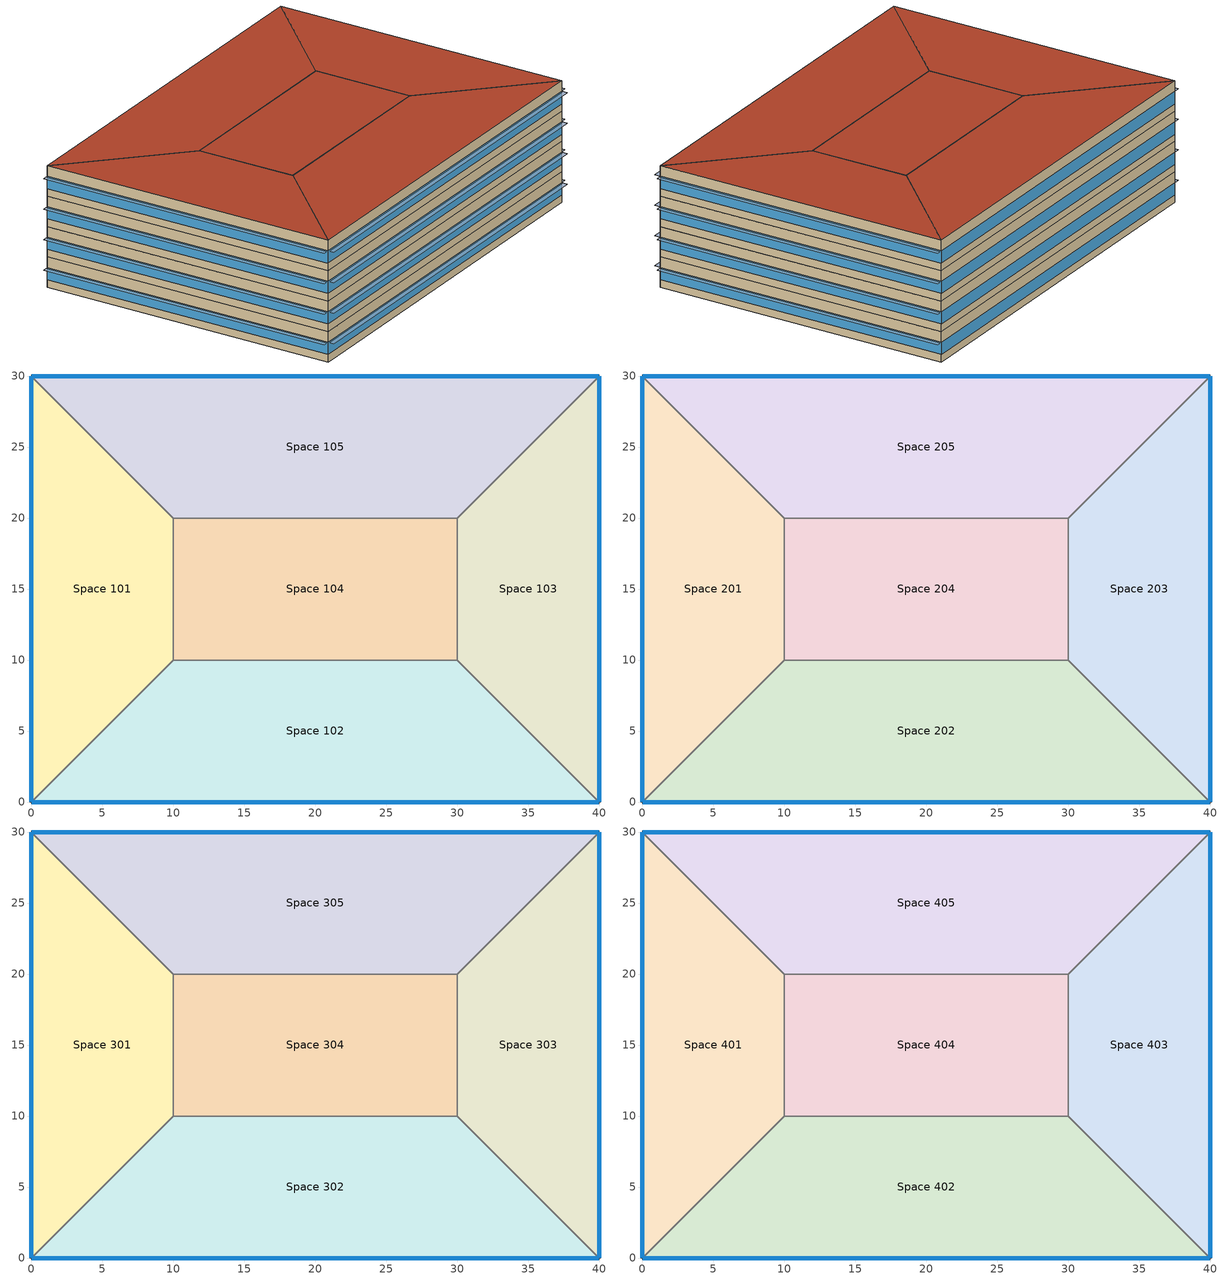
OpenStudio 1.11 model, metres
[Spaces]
Space 101
 floor ground: 0,30 10,20 10,10 0,0 z0
 wall outside: 0,30 0,0 z0:3.05
 wall to Space 105: 10,20 0,30 z0:3.05
 wall to Space 104: 10,10 10,20 z0:3.05
 wall to Space 102: 0,0 10,10 z0:3.05
 window: 0,29.97 0,0.03 z0.76:1.98
Space 102
 floor ground: 30,10 40,0 0,0 10,10 z0
 wall outside: 0,0 40,0 z0:3.05
 wall to Space 104: 30,10 10,10 z0:3.05
 wall to Space 103: 40,0 30,10 z0:3.05
 window: 0.03,0 39.97,0 z0.76:1.98
Space 103
 floor ground: 40,30 40,0 30,10 30,20 z0
 wall outside: 40,0 40,30 z0:3.05
 wall to Space 104: 30,20 30,10 z0:3.05
 wall to Space 105: 40,30 30,20 z0:3.05
 window: 40,0.03 40,29.97 z0.76:1.98
Space 104
 floor ground: 30,20 30,10 10,10 10,20 z0
 wall to Space 105: 30,20 10,20 z0:3.05
Space 105
 floor ground: 40,30 30,20 10,20 0,30 z0
 wall outside: 40,30 0,30 z0:3.05
 window: 39.97,30 0.03,30 z0.76:1.98
Space 201
 floor to Space 101: 0,30 10,20 10,10 0,0 z3.05
 wall outside: 0,30 0,0 z3.05:6.1
 wall to Space 205: 10,20 0,30 z3.05:6.1
 wall to Space 204: 10,10 10,20 z3.05:6.1
 wall to Space 202: 0,0 10,10 z3.05:6.1
 window: 0,29.97 0,0.03 z3.81:5.03
Space 202
 floor to Space 102: 30,10 40,0 0,0 10,10 z3.05
 wall outside: 0,0 40,0 z3.05:6.1
 wall to Space 204: 30,10 10,10 z3.05:6.1
 wall to Space 203: 40,0 30,10 z3.05:6.1
 window: 0.03,0 39.97,0 z3.81:5.03
Space 203
 floor to Space 103: 40,30 40,0 30,10 30,20 z3.05
 wall outside: 40,0 40,30 z3.05:6.1
 wall to Space 204: 30,20 30,10 z3.05:6.1
 wall to Space 205: 40,30 30,20 z3.05:6.1
 window: 40,0.03 40,29.97 z3.81:5.03
Space 204
 floor to Space 104: 30,20 30,10 10,10 10,20 z3.05
 wall to Space 205: 30,20 10,20 z3.05:6.1
Space 205
 floor to Space 105: 40,30 30,20 10,20 0,30 z3.05
 wall outside: 40,30 0,30 z3.05:6.1
 window: 39.97,30 0.03,30 z3.81:5.03
Space 301
 floor to Space 201: 0,30 10,20 10,10 0,0 z6.1
 wall outside: 0,30 0,0 z6.1:9.14
 wall to Space 305: 10,20 0,30 z6.1:9.14
 wall to Space 304: 10,10 10,20 z6.1:9.14
 wall to Space 302: 0,0 10,10 z6.1:9.14
 window: 0,29.97 0,0.03 z6.86:8.08
Space 302
 floor to Space 202: 30,10 40,0 0,0 10,10 z6.1
 wall outside: 0,0 40,0 z6.1:9.14
 wall to Space 304: 30,10 10,10 z6.1:9.14
 wall to Space 303: 40,0 30,10 z6.1:9.14
 window: 0.03,0 39.97,0 z6.86:8.08
Space 303
 floor to Space 203: 40,30 40,0 30,10 30,20 z6.1
 wall outside: 40,0 40,30 z6.1:9.14
 wall to Space 304: 30,20 30,10 z6.1:9.14
 wall to Space 305: 40,30 30,20 z6.1:9.14
 window: 40,0.03 40,29.97 z6.86:8.08
Space 304
 floor to Space 204: 30,20 30,10 10,10 10,20 z6.1
 wall to Space 305: 30,20 10,20 z6.1:9.14
Space 305
 floor to Space 205: 40,30 30,20 10,20 0,30 z6.1
 wall outside: 40,30 0,30 z6.1:9.14
 window: 39.97,30 0.03,30 z6.86:8.08
Space 401
 floor to Space 301: 0,30 10,20 10,10 0,0 z9.14
 wall outside: 0,30 0,0 z9.14:12.19
 wall to Space 405: 10,20 0,30 z9.14:12.19
 wall to Space 404: 10,10 10,20 z9.14:12.19
 wall to Space 402: 0,0 10,10 z9.14:12.19
 window: 0,29.97 0,0.03 z9.9:11.13
 roof outside: 0,0 10,10 10,20 0,30 z12.19
Space 402
 floor to Space 302: 30,10 40,0 0,0 10,10 z9.14
 wall outside: 0,0 40,0 z9.14:12.19
 wall to Space 404: 30,10 10,10 z9.14:12.19
 wall to Space 403: 40,0 30,10 z9.14:12.19
 window: 0.03,0 39.97,0 z9.9:11.12
 roof outside: 40,0 30,10 10,10 0,0 z12.19
Space 403
 floor to Space 303: 40,30 40,0 30,10 30,20 z9.14
 wall outside: 40,0 40,30 z9.14:12.19
 wall to Space 404: 30,20 30,10 z9.14:12.19
 wall to Space 405: 40,30 30,20 z9.14:12.19
 window: 40,0.03 40,29.97 z9.9:11.13
 roof outside: 40,0 40,30 30,20 30,10 z12.19
Space 404
 floor to Space 304: 30,20 30,10 10,10 10,20 z9.14
 wall to Space 405: 30,20 10,20 z9.14:12.19
 roof outside: 30,10 30,20 10,20 10,10 z12.19
Space 405
 floor to Space 305: 40,30 30,20 10,20 0,30 z9.14
 wall outside: 40,30 0,30 z9.14:12.19
 window: 39.97,30 0.03,30 z9.9:11.12
 roof outside: 30,20 40,30 0,30 10,20 z12.19
shading: 40.61,0.03 40.61,29.97 40,29.97 40,0.03 z1.98; 0,0.03 0,29.97 -0.61,29.97 -0.61,0.03 z1.98; 0,0.03 0,29.97 -0.61,29.97 -0.61,0.03 z8.08; 39.97,-0.61 39.97,0 0.03,0 0.03,-0.61 z8.08; 39.97,-0.61 39.97,0 0.03,0 0.03,-0.61 z11.12; 39.97,-0.61 39.97,0 0.03,0 0.03,-0.61 z5.03; 40.61,0.03 40.61,29.97 40,29.97 40,0.03 z8.08; 0,0.03 0,29.97 -0.61,29.97 -0.61,0.03 z11.13; 40.61,0.03 40.61,29.97 40,29.97 40,0.03 z5.03; 39.97,-0.61 39.97,0 0.03,0 0.03,-0.61 z1.98; 40.61,0.03 40.61,29.97 40,29.97 40,0.03 z11.13; 0,0.03 0,29.97 -0.61,29.97 -0.61,0.03 z5.03
[Building]
Building 1: Space Type=189.1-2009 - Office - OpenOffice - CZ4-8; Default Construction Set=189.1-2009 - CZ5 - Office
[Site]
LONDON/GATWICK: Latitude {deg}=51.15; Longitude {deg}=-0.18; Time Zone {hr}=0; Elevation {m}=62
[ClimateZones]
Climate Zone Institution Name 1=ASHRAE; Climate Zone Document Name 1=ANSI/ASHRAE Standard 169; Climate Zone Document Year 1=2006; Climate Zone Institution Name 2=CEC; Climate Zone Document Name 2=California Climate Zone Descriptions; Climate Zone Document Year 2=1995
[DefaultConstructionSet] Interior Partition Construction=Interior Partition
Name | Default Exterior Surface Constructions | Default Interior Surface Constructions | Default Ground Contact Surface Constructions | Default Exterior SubSurface Constructions | Default Interior SubSurface Constructions
189.1-2009 - CZ1 - Office | Default Surface Constructions 1 | Default Surface Constructions 2 | Default Surface Constructions 3 | Default Sub Surface Constructions 1 | Default Sub Surface Constructions 2
189.1-2009 - CZ5 - Office | Default Surface Constructions 13 | Default Surface Constructions 14 | Default Surface Constructions 15 | Default Sub Surface Constructions 9 | Default Sub Surface Constructions 10
[DefaultSurfaceConstructions]
Name | Floor Construction | Wall Construction | Roof Ceiling Construction
Default Surface Constructions 1 | ExtSlabCarpet 4in ClimateZone 1-8 | ASHRAE 189.1-2009 ExtWall Mass ClimateZone 1 | ASHRAE 189.1-2009 ExtRoof IEAD ClimateZone 1
Default Surface Constructions 2; Default Surface Constructions 14 | Interior Floor | Interior Wall | Interior Ceiling
Default Surface Constructions 3; Default Surface Constructions 15 | ExtSlabCarpet 4in ClimateZone 1-8 | ExtSlabCarpet 4in ClimateZone 1-8 | ExtSlabCarpet 4in ClimateZone 1-8
Default Surface Constructions 13 | ExtSlabCarpet 4in ClimateZone 1-8 | ASHRAE 189.1-2009 ExtWall Mass ClimateZone 5 | ASHRAE 189.1-2009 ExtRoof IEAD ClimateZone 2-5
[Construction]
ExtSlabCarpet 4in ClimateZone 1-8: MAT-CC05 4 HW CONCRETE, CP02 CARPET PAD
ASHRAE 189.1-2009 ExtWall Mass ClimateZone 1: 1IN Stucco, 8IN Concrete HW, Wall Insulation [31], 1/2IN Gypsum
ASHRAE 189.1-2009 ExtRoof IEAD ClimateZone 1: Roof Membrane, Roof Insulation [18], Metal Decking
Interior Floor: F16 Acoustic tile, F05 Ceiling air space resistance, M11 100mm lightweight concrete
Interior Wall: G01a 19mm gypsum board, F04 Wall air space resistance, G01a 19mm gypsum board
Interior Ceiling: M11 100mm lightweight concrete, F05 Ceiling air space resistance, F16 Acoustic tile
ASHRAE 189.1-2009 ExtWindow ClimateZone 1: Theoretical Glass [167]
Exterior Door: F08 Metal surface, I01 25mm insulation board
Interior Window: Clear 3mm
Interior Door; Interior Partition: G05 25mm wood
ASHRAE 189.1-2009 ExtRoof IEAD ClimateZone 2-5: Roof Membrane, Roof Insulation [21], Metal Decking
ASHRAE 189.1-2009 ExtWindow ClimateZone 4-5: Theoretical Glass [207]
ASHRAE 189.1-2009 ExtWall Mass ClimateZone 5: 1IN Stucco, 8IN Concrete HW, Wall Insulation [40], 1/2IN Gypsum
[Material] Thermal Absorptance=0.9
Name | Roughness | Thickness {m} | Conductivity {W/m-K} | Density {kg/m3} | Specific Heat {J/kg-K} | Solar Absorptance | Visible Absorptance
MAT-CC05 4 HW CONCRETE | Rough | 0.1016 | 1.311 | 2240 | 836.8 | 0.85 | 0.85
1IN Stucco | Smooth | 0.0253 | 0.6918 | 1858 | 837 | 0.92 | 0.92
8IN Concrete HW | MediumRough | 0.2033 | 1.7296 | 2243 | 837 | 0.65 | 0.65
Wall Insulation [31] | MediumRough | 0.0337 | 0.0432 | 91 | 837 | 0.5 | 0.5
1/2IN Gypsum | Smooth | 0.0127 | 0.16 | 784.9 | 830 | 0.4 | 0.4
Roof Membrane | VeryRough | 0.0095 | 0.16 | 1121.29 | 1460 | 0.7 | 0.7
Roof Insulation [18] | MediumRough | 0.1693 | 0.049 | 265 | 836.8 | 0.7 | 0.7
Metal Decking | MediumSmooth | 0.0015 | 45.006 | 7680 | 418.4 | 0.6 | 0.6
F16 Acoustic tile | MediumSmooth | 0.0191 | 0.06 | 368 | 590 | 0.3 | 0.3
M11 100mm lightweight concrete | MediumRough | 0.1016 | 0.53 | 1280 | 840 | 0.5 | 0.5
G01a 19mm gypsum board | MediumSmooth | 0.019 | 0.16 | 800 | 1090 | 0.4 | 0.4
F08 Metal surface | Smooth | 0.0008 | 45.28 | 7824 | 500 | 0.7 | 0.7
I01 25mm insulation board | MediumRough | 0.0254 | 0.03 | 43 | 1210 | 0.6 | 0.6
G05 25mm wood | MediumSmooth | 0.0254 | 0.15 | 608 | 1630 | 0.5 | 0.5
Roof Insulation [21] | MediumRough | 0.2105 | 0.049 | 265 | 836.8 | 0.7 | 0.7
Wall Insulation [40] | MediumRough | 0.0794 | 0.0432 | 91 | 837 | 0.5 | 0.5
[Material:NoMass]
CP02 CARPET PAD: Roughness=Smooth; Thermal Resistance {m2-K/W}=0.1; Thermal Absorptance=0.9; Solar Absorptance=0.8; Visible Absorptance=0.8
[Material:AirGap]
Name | Thermal Resistance {m2-K/W}
F05 Ceiling air space resistance | 0.18
F04 Wall air space resistance | 0.15
[DefaultSubSurfaceConstructions]
Name | Fixed Window Construction | Operable Window Construction | Door Construction | Tubular Daylight Dome Construction | Tubular Daylight Diffuser Construction
Default Sub Surface Constructions 1 | ASHRAE 189.1-2009 ExtWindow ClimateZone 1 | ASHRAE 189.1-2009 ExtWindow ClimateZone 1 | Exterior Door | Interior Window | Interior Window
Default Sub Surface Constructions 2; Default Sub Surface Constructions 10 | Interior Window | Interior Window | Interior Door
Default Sub Surface Constructions 9 | ASHRAE 189.1-2009 ExtWindow ClimateZone 4-5 | ASHRAE 189.1-2009 ExtWindow ClimateZone 4-5 | Exterior Door | Interior Window | Interior Window
[WindowMaterial:Glazing] Optical Data Type=SpectralAverage; Thickness {m}=0.003; Back Side Solar Reflectance at Normal Incidence=0; Back Side Visible Reflectance at Normal Incidence=0; Infrared Transmittance at Normal Incidence=0; Dirt Correction Factor for Solar and Visible Transmittance=1; Solar Diffusing=No
Name | Solar Transmittance at Normal Incidence | Front Side Solar Reflectance at Normal Incidence | Visible Transmittance at Normal Incidence | Front Side Visible Reflectance at Normal Incidence | Front Side Infrared Hemispherical Emissivity | Back Side Infrared Hemispherical Emissivity | Conductivity {W/m-K}
Theoretical Glass [167] | 0.2374 | 0.7126 | 0.2512 | 0.6988 | 0.985 | 0.985 | 2.1073
Clear 3mm | 0.837 | 0.075 | 0.898 | 0.081 | 0.84 | 0.84 | 0.9
Theoretical Glass [207] | 0.3311 | 0.6189 | 0.44 | 0.51 | 0.9 | 0.9 | 0.0133
[SpaceType] Standards Building Type=Office
Name | Default Schedule Set | Design Specification Outdoor Air Object | Standards Space Type
189.1-2009 - Office - BreakRoom - CZ1-3 | 189.1-2009 - Office - BreakRoom - CZ1-3 Schedule Set | 189.1-2009 - Office - BreakRoom - CZ1-3 Ventilation | BreakRoom
189.1-2009 - Office - OpenOffice - CZ4-8 | 189.1-2009 - Office - OpenOffice - CZ4-8 Schedule Set | 189.1-2009 - Office - OpenOffice - CZ4-8 Ventilation | OpenOffice
[DefaultScheduleSet] People Activity Level Schedule=Office Activity; Lighting Schedule=Office Bldg Light; Electric Equipment Schedule=Office Bldg Equip; Infiltration Schedule=Office Infil Quarter On
Name | Number of People Schedule
189.1-2009 - Office - BreakRoom - CZ1-3 Schedule Set | Office Misc Occ
189.1-2009 - Office - OpenOffice - CZ4-8 Schedule Set | Office Work Occ
[Lights:Definition] Design Level Calculation Method=Watts/Area
Name | Watts per Space Floor Area {W/m2}
189.1-2009 - Office - BreakRoom - CZ1-3 Lights Definition | 11.625
189.1-2009 - Office - OpenOffice - CZ4-8 Lights Definition | 10.6563
[Lights]
Name | Lights Definition | Space or SpaceType
189.1-2009 - Office - BreakRoom - CZ1-3 Lights | 189.1-2009 - Office - BreakRoom - CZ1-3 Lights Definition | 189.1-2009 - Office - BreakRoom - CZ1-3
189.1-2009 - Office - OpenOffice - CZ4-8 Lights | 189.1-2009 - Office - OpenOffice - CZ4-8 Lights Definition | 189.1-2009 - Office - OpenOffice - CZ4-8
[DesignSpecification:OutdoorAir] Outdoor Air Method=Sum
Name | Outdoor Air Flow per Person {m3/s-person}
189.1-2009 - Office - BreakRoom - CZ1-3 Ventilation | 0.00707921
189.1-2009 - Office - OpenOffice - CZ4-8 Ventilation | 0.00943895
[People:Definition] Number of People Calculation Method=People/Area; Fraction Radiant=0.3
Name | People per Space Floor Area {person/m2}
189.1-2009 - Office - BreakRoom - CZ1-3 People Definition | 0.538196
189.1-2009 - Office - OpenOffice - CZ4-8 People Definition | 0.0565105
[People]
Name | People Definition | Space or SpaceType
189.1-2009 - Office - BreakRoom - CZ1-3 People | 189.1-2009 - Office - BreakRoom - CZ1-3 People Definition | 189.1-2009 - Office - BreakRoom - CZ1-3
189.1-2009 - Office - OpenOffice - CZ4-8 People | 189.1-2009 - Office - OpenOffice - CZ4-8 People Definition | 189.1-2009 - Office - OpenOffice - CZ4-8
[SpaceInfiltration:DesignFlowRate] Design Flow Rate Calculation Method=Flow/ExteriorArea
Name | Space or SpaceType | Flow per Exterior Surface Area {m3/s-m2}
189.1-2009 - Office - BreakRoom - CZ1-3 Infiltration | 189.1-2009 - Office - BreakRoom - CZ1-3 | 0.00030226
189.1-2009 - Office - OpenOffice - CZ4-8 Infiltration | 189.1-2009 - Office - OpenOffice - CZ4-8 | 0.000226568
[ElectricEquipment:Definition] Design Level Calculation Method=Watts/Area
Name | Watts per Space Floor Area {W/m2}
189.1-2009 - Office - BreakRoom - CZ1-3 Electric Equipment Definition | 48.007
189.1-2009 - Office - OpenOffice - CZ4-8 Electric Equipment Definition | 7.64238
[ElectricEquipment]
Name | Electric Equipment Definition | Space or SpaceType
189.1-2009 - Office - BreakRoom - CZ1-3 Electric Equipment | 189.1-2009 - Office - BreakRoom - CZ1-3 Electric Equipment Definition | 189.1-2009 - Office - BreakRoom - CZ1-3
189.1-2009 - Office - OpenOffice - CZ4-8 Electric Equipment | 189.1-2009 - Office - OpenOffice - CZ4-8 Electric Equipment Definition | 189.1-2009 - Office - OpenOffice - CZ4-8
[ThermostatSetpoint:DualSetpoint]
Thermal Zone 1 Thermostat 1: Heating Setpoint Temperature Schedule=Medium Office HtgSetp; Cooling Setpoint Temperature Schedule=Medium Office ClgSetp
[BuildingStory] Nominal Floor to Floor Height {m}=3.048
Name | Nominal Z Coordinate {m}
Building Story 1; Building Story 5; Building Story 9 | 0
Building Story 2; Building Story 6; Building Story 10 | 3.048
Building Story 3; Building Story 7; Building Story 11 | 6.096
Building Story 4; Building Story 8; Building Story 12 | 9.144
[Space]
Space 101; Space 102; Space 103; Space 105: Space Type=189.1-2009 - Office - BreakRoom - CZ1-3; Default Construction Set=189.1-2009 - CZ1 - Office; Building Story=Building Story 1; Thermal Zone=Thermal Zone 1
Space 104: Building Story=Building Story 9
Space 201; Space 202; Space 203; Space 204; Space 205: Building Story=Building Story 10
Space 301; Space 302; Space 303; Space 304; Space 305: Building Story=Building Story 11
Space 401; Space 402; Space 403; Space 404; Space 405: Building Story=Building Story 12
[ThermalZone]
Thermal Zone 1: Thermostat=Thermal Zone 1 Thermostat 1; Use Ideal Air Loads=Yes
[Sizing:Zone]
Thermal Zone 1: Zone Cooling Design Supply Air Temperature Input Method=SupplyAirTemperature; Zone Cooling Design Supply Air Temperature {C}=14; Zone Cooling Design Supply Air Temperature Difference {deltaC}=11.11; Zone Heating Design Supply Air Temperature Input Method=SupplyAirTemperature; Zone Heating Design Supply Air Temperature {C}=40; Zone Heating Design Supply Air Temperature Difference {deltaC}=11.11; Zone Cooling Design Supply Air Humidity Ratio {kg-H2O/kg-air}=0.0085; Zone Heating Design Supply Air Humidity Ratio {kg-H2O/kg-air}=0.008; Cooling Design Air Flow Method=DesignDay; Heating Design Air Flow Method=DesignDay; Account for Dedicated Outdoor Air System=No; Dedicated Outdoor Air System Control Strategy=NeutralSupplyAir; Dedicated Outdoor Air Low Setpoint Temperature for Design {C}=autosize; Dedicated Outdoor Air High Setpoint Temperature for Design {C}=autosize
[Schedule:Ruleset]
Name | Default Day Schedule | Summer Design Day Schedule | Winter Design Day Schedule
Office Bldg Light | Office Bldg Light Default Schedule | Office Bldg Light Summer Design Day | Office Bldg Light Winter Design Day
Office Misc Occ | Office Bldg Occ Default Schedule 1 | Office Bldg Occ Summer Design Day 1 | Office Bldg Occ Winter Design Day 1
Office Activity | Office Activity Default Schedule | Office Activity Summer Design Day | Office Activity Winter Design Day
Office Infil Quarter On | Office Infil Quarter On Default Schedule | Office Infil Quarter On Summer Design Day | Office Infil Quarter On Winter Design Day
Office Bldg Equip | Office Bldg Equip Default Schedule | Office Bldg Equip Summer Design Day | Office Bldg Equip Winter Design Day
Medium Office HtgSetp | Medium Office HtgSetp Default Schedule | Medium Office HtgSetp Summer Design Day | Medium Office HtgSetp Winter Design Day
Medium Office ClgSetp | Medium Office ClgSetp Default Schedule | Medium Office ClgSetp Summer Design Day | Medium Office ClgSetp Winter Design Day
Office Work Occ | Office Bldg Occ Default Schedule | Office Bldg Occ Summer Design Day | Office Bldg Occ Winter Design Day
[Schedule:Day]
Office Bldg Light Default Schedule: 5, 0, 0.05, 7, 0, 0.1, 8, 0, 0.3, 17, 0, 0.9, 18, 0, 0.7, 20, 0, 0.5, 22, 0, 0.3, 23, 0, 0.1, 24, 0, 0.05
Office Bldg Light Summer Design Day; Office Infil Quarter On Rule 1 Day Schedule; Office Bldg Equip Summer Design Day: 24, 0, 1
Office Bldg Light Winter Design Day; Office Bldg Occ Winter Design Day 1; Office Bldg Occ Rule 1 Day Schedule 1; Office Bldg Equip Winter Design Day; Office Bldg Occ Winter Design Day; Office Bldg Occ Rule 1 Day Schedule: 24, 0, 0
Office Bldg Light Rule 1 Day Schedule: 24, 0, 0.05
Office Bldg Light Rule 2 Day Schedule: 6, 0, 0.05, 8, 0, 0.1, 14, 0, 0.5, 17, 0, 0.15, 24, 0, 0.05
Office Bldg Occ Default Schedule 1: 6, 0, 0, 7, 0, 0.1, 8, 0, 0.2, 20, 0, 0.4, 22, 0, 0.1, 24, 0, 0.05
Office Bldg Occ Summer Design Day 1; Office Bldg Occ Summer Design Day: 6, 0, 0, 22, 0, 1, 24, 0, 0.05
Office Bldg Occ Rule 2 Day Schedule 1: 6, 0, 0, 8, 0, 0.1, 14, 0, 0.25, 17, 0, 0.1, 24, 0, 0
Office Activity Default Schedule; Office Activity Summer Design Day; Office Activity Winter Design Day: 24, 0, 132
Office Infil Quarter On Default Schedule; Office Infil Quarter On Summer Design Day: 6, 0, 1, 22, 0, 0.25, 24, 0, 1
Office Infil Quarter On Winter Design Day; Office Infil Quarter On Rule 2 Day Schedule: 6, 0, 1, 18, 0, 0.25, 24, 0, 1
Office Bldg Equip Default Schedule: 8, 0, 0.4, 12, 0, 0.9, 13, 0, 0.8, 17, 0, 0.9, 18, 0, 0.8, 20, 0, 0.6, 22, 0, 0.5, 24, 0, 0.4
Office Bldg Equip Rule 1 Day Schedule: 24, 0, 0.3
Office Bldg Equip Rule 2 Day Schedule: 6, 0, 0.3, 8, 0, 0.4, 14, 0, 0.5, 17, 0, 0.35, 24, 0, 0.3
Medium Office HtgSetp Default Schedule: 6, 0, 15.6, 22, 0, 21, 24, 0, 15.6
Medium Office HtgSetp Summer Design Day; Medium Office HtgSetp Rule 1 Day Schedule: 24, 0, 15.6
Medium Office HtgSetp Winter Design Day: 24, 0, 21
Medium Office HtgSetp Rule 2 Day Schedule: 6, 0, 15.6, 18, 0, 21, 24, 0, 15.6
Medium Office ClgSetp Default Schedule; Medium Office ClgSetp Summer Design Day: 6, 0, 26.7, 22, 0, 24, 24, 0, 26.7
Medium Office ClgSetp Winter Design Day; Medium Office ClgSetp Rule 1 Day Schedule: 24, 0, 26.7
Medium Office ClgSetp Rule 2 Day Schedule: 6, 0, 26.7, 18, 0, 24, 24, 0, 26.7
Office Bldg Occ Default Schedule: 6, 0, 0, 7, 0, 0.1, 8, 0, 0.2, 12, 0, 0.85, 13, 0, 0.5, 17, 0, 0.85, 18, 0, 0.7, 20, 0, 0.4, 22, 0, 0.1, 24, 0, 0.05
Office Bldg Occ Rule 2 Day Schedule: 6, 0, 0, 8, 0, 0.1, 14, 0, 0.4, 17, 0, 0.1, 24, 0, 0
[Schedule:Rule] Apply Monday=No; Apply Tuesday=No; Apply Wednesday=No; Apply Thursday=No; Apply Friday=No; Date Specification Type=DateRange; Start Month=1; Start Day=1; End Month=12; End Day=31
Name | Schedule Ruleset | Rule Order | Day Schedule | Apply Sunday | Apply Saturday
Office Bldg Light Rule 1 | Office Bldg Light | 0 | Office Bldg Light Rule 1 Day Schedule | Yes | No
Office Bldg Light Rule 2 | Office Bldg Light | 1 | Office Bldg Light Rule 2 Day Schedule | No | Yes
Office Misc Occ Rule 1 | Office Misc Occ | 0 | Office Bldg Occ Rule 1 Day Schedule 1 | Yes | No
Office Misc Occ Rule 2 | Office Misc Occ | 1 | Office Bldg Occ Rule 2 Day Schedule 1 | No | Yes
Office Infil Quarter On Rule 1 | Office Infil Quarter On | 0 | Office Infil Quarter On Rule 1 Day Schedule | Yes | No
Office Infil Quarter On Rule 2 | Office Infil Quarter On | 1 | Office Infil Quarter On Rule 2 Day Schedule | No | Yes
Office Bldg Equip Rule 1 | Office Bldg Equip | 0 | Office Bldg Equip Rule 1 Day Schedule | Yes | No
Office Bldg Equip Rule 2 | Office Bldg Equip | 1 | Office Bldg Equip Rule 2 Day Schedule | No | Yes
Medium Office HtgSetp Rule 1 | Medium Office HtgSetp | 0 | Medium Office HtgSetp Rule 1 Day Schedule | Yes | No
Medium Office HtgSetp Rule 2 | Medium Office HtgSetp | 1 | Medium Office HtgSetp Rule 2 Day Schedule | No | Yes
Medium Office ClgSetp Rule 1 | Medium Office ClgSetp | 0 | Medium Office ClgSetp Rule 1 Day Schedule | Yes | No
Medium Office ClgSetp Rule 2 | Medium Office ClgSetp | 1 | Medium Office ClgSetp Rule 2 Day Schedule | No | Yes
Office Work Occ Rule 1 | Office Work Occ | 0 | Office Bldg Occ Rule 1 Day Schedule | Yes | No
Office Work Occ Rule 2 | Office Work Occ | 1 | Office Bldg Occ Rule 2 Day Schedule | No | Yes
